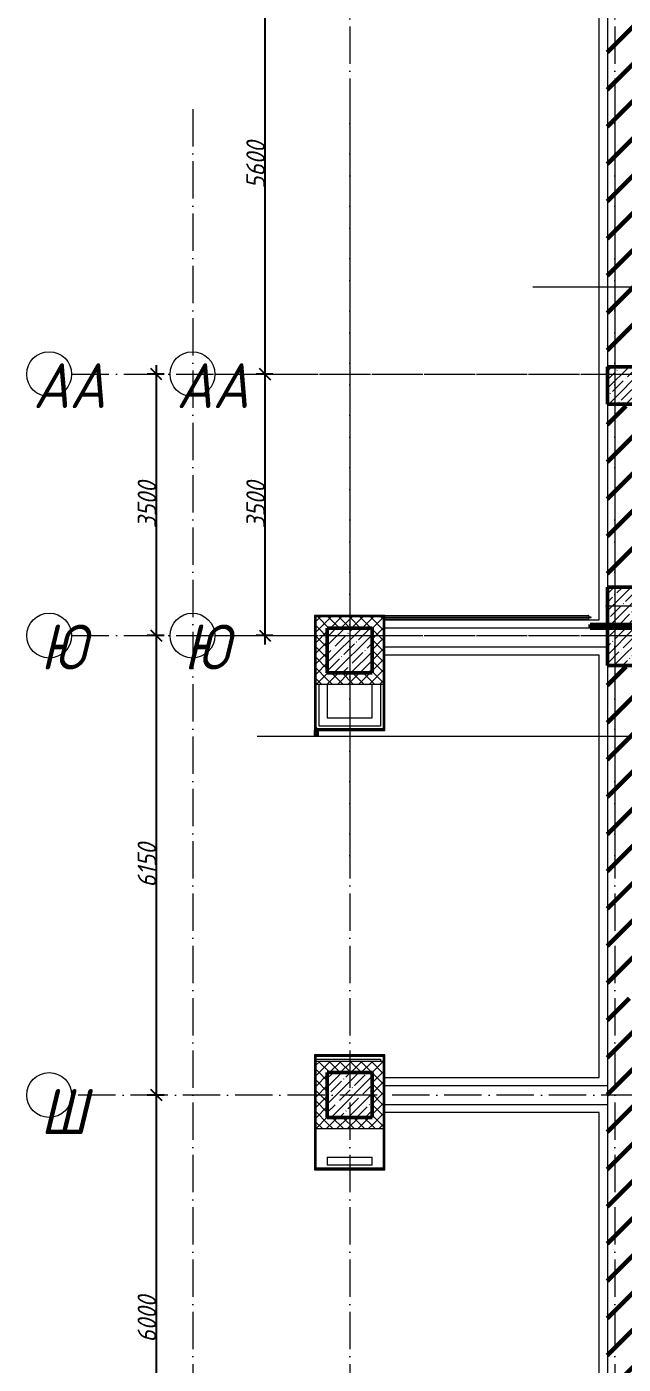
# Model space of a CAD drawing. Header units: millimetres. Extents: x -606178 to 312196, y -19338 to 632709.
# Drawn here: x -359104 to -351119, y 484871 to 502776 of the extents above; entities that cross this region are included whole.
import ezdxf

# ---------------------------------------------------------------- set-up
doc = ezdxf.new("R2010")
doc.units = ezdxf.units.MM
doc.linetypes.add('50_200_ШТРИХ_1Т_ш5_п1_п1_', pattern=[700, 500, -100, 0, -100])
for name, color, linetype, lineweight in [('6.4.1) Окр пт с инж. ПТ2.16', 3, 'Continuous', 60), ('A-____-____-DIMS', 7, 'Continuous', 9), ('A-DETL-GENF-OTLN', 7, 'Continuous', 9), ('A-FLOR-____-OTLN', 7, 'Continuous', 9), ('A-GENM-____-OTLN', 7, 'Continuous', 9), ('A-WALL-____-MCUT', 7, 'Continuous', 13), ('A-WALL-____-MCUT-1', 7, 'Continuous', 9), ('A-WALL-____-MCUT-2', 7, 'Continuous', 50), ('A-WALL-____-MCUT-3', 7, 'Continuous', 9), ('A-WALL-____-OTLN', 7, 'Continuous', 9), ('A-WALL-____-PATT-1', 7, 'Continuous', 9), ('A-WALL-FNSH-MCUT-1', 7, 'Continuous', 9), ('S-COLS-____-MCUT', 7, 'Continuous', 50), ('S-COLS-____-OTLN', 7, 'Continuous', 9), ('S-GRID-____-IDEN', 7, 'Continuous', 9), ('S-GRID-____-OTLN-1', 7, '50_200_ШТРИХ_1Т_ш5_п1_п1_', 9)]:
    doc.layers.add(name, color=color, linetype=linetype, lineweight=lineweight)
doc.layers.add('A-GENM-____-OTLN-2', color=7, linetype='Continuous', lineweight=9, true_color=0xf3e072)
doc.styles.add('ISOCPEUR_I', font='isocpeui.ttf', dxfattribs={"width": 0.9, "height": 2.5})
doc.styles.add('ISOCPEUR_I_9', font='isocpeui.ttf', dxfattribs={"width": 0.9, "height": 250})
doc.dimstyles.new('ISO-2_5_0_9К_БОЛЬШОЙ_ОСИ', dxfattribs={"dimscale": 304.8, "dimtxt": 248.995294, "dimasz": 0.492126, "dimexe": 0.393701, "dimexo": 0, "dimgap": 0, "dimtad": 1, "dimdec": 0, "dimzin": 0, "dimdsep": 46, "dimtxsty": 'ISOCPEUR_I_9', "dimblk1": 'OBLIQUE', "dimblk2": 'OBLIQUE', "dimsah": 1, "dimcen": 0.09, "dimdle": 0.393701, "dimazin": 0, "dimtfac": 1, "dimtdec": 4, "dimtix": 1, "dimtmove": 0, "dimatfit": 3, "dimfxl": 1, "dimtvp": 1, "dimtolj": 1, "dimtzin": 0, "dimarcsym": 2})
pattern_1 = [(45, (-71050, -42631.04), (-114.04925, 114.04925), []), (45, (-70935.95, -42631.04), (-114.04925, 114.04925), [201.613, -40.323, 3.353, -36.97])]
pattern_2 = [(45, (-74750, -43231.04), (-114.04925, 114.04925), []), (45, (-74635.95, -43231.04), (-114.04925, 114.04925), [201.613, -40.323, 3.353, -36.97])]
pattern_3 = [(315, (-46181.04, 74750), (114.04925, 114.04925), []), (315, (-46181.04, 74635.95), (114.04925, 114.04925), [201.613, -40.323, 3.353, -36.97])]
pattern_4 = [(45, (-74750, -42681.04), (-114.04925, 114.04925), []), (45, (-74635.95, -42681.04), (-114.04925, 114.04925), [201.613, -40.323, 3.353, -36.97])]
pattern_5 = [(45, (-425830.77, 451794.26), (-70.71068, 70.71068), []), (135, (-425830.77, 451794.26), (-70.71068, -70.71068), [])]

# ---------------------------------------------------------------- blocks, each defined once
blk = doc.blocks.new('BSC_Колонна _Прямоугольная - 600х600-25984397-АР1_План отверстий 1 этажа в осях 1-64_А-ГГ')
at = {"layer": 'S-COLS-____-OTLN'}
h = blk.add_hatch(dxfattribs=at)
h.set_pattern_fill('FP_36', color=256, style=0, pattern_type=2)
h.set_pattern_definition(pattern_1)
h.paths.add_polyline_path([(-300, -300), (300, -300), (300, 300), (-300, 300)], flags=0)
at = {"layer": 'S-COLS-____-MCUT'}
for p, q in [((300, 300), (-300, 300)), ((-300, 300), (-300, -300)), ((300, -300), (300, 300)), ((-300, -300), (300, -300))]:
    blk.add_line(p, q, dxfattribs=at)
blk = doc.blocks.new('BSC_Колонна _Прямоугольная - 600х600-V9-АР1_План отверстий 1 этажа в осях 1-64_А-ГГ')
at = {"layer": 'S-COLS-____-OTLN'}
h = blk.add_hatch(dxfattribs=at)
h.set_pattern_fill('FP_39', color=256, style=0, pattern_type=2)
h.set_pattern_definition([(315, (-36681.04, 71050), (114.04925, 114.04925), []), (315, (-36681.04, 70935.95), (114.04925, 114.04925), [201.613, -40.323, 3.353, -36.97])])
h.paths.add_polyline_path([(-300, 300), (-300, -300), (300, -300), (300, 300), (173, 300)], flags=0)
at = {"layer": 'S-COLS-____-MCUT'}
for p, q in [((300, 300), (-300, 300)), ((-300, 300), (-300, -300)), ((300, -300), (300, 300)), ((-300, -300), (300, -300))]:
    blk.add_line(p, q, dxfattribs=at)
blk = doc.blocks.new('BSC_Колонна _Прямоугольная - 500х500-V89-АР1_План отверстий 1 этажа в осях 1-64_А-ГГ')
at = {"layer": 'S-COLS-____-OTLN'}
h = blk.add_hatch(dxfattribs=at)
h.set_pattern_fill('FP_121', color=256, style=0, pattern_type=2)
h.set_pattern_definition(pattern_2)
h.paths.add_polyline_path([(-250, -250), (250, -250), (250, 250), (-250, 250)], flags=0)
at = {"layer": 'S-COLS-____-MCUT'}
for p, q in [((250, 250), (-250, 250)), ((-250, 250), (-250, -250)), ((250, -250), (250, 250)), ((-250, -250), (250, -250))]:
    blk.add_line(p, q, dxfattribs=at)
blk = doc.blocks.new('BSC_Колонна _Прямоугольная - 500х500-V128-АР1_План отверстий 1 этажа в осях 1-64_А-ГГ')
at = {"layer": 'S-COLS-____-OTLN'}
h = blk.add_hatch(dxfattribs=at)
h.set_pattern_fill('FP_161', color=256, style=0, pattern_type=2)
h.set_pattern_definition(pattern_3)
h.paths.add_polyline_path([(-250, 250), (-250, -250), (250, -250), (250, 250)], flags=0)
at = {"layer": 'S-COLS-____-MCUT'}
for p, q in [((250, 250), (-250, 250)), ((-250, 250), (-250, -250)), ((250, -250), (250, 250)), ((-250, -250), (250, -250))]:
    blk.add_line(p, q, dxfattribs=at)
blk = doc.blocks.new('BSC_Колонна _Прямоугольная - 500х500-V134-АР1_План отверстий 1 этажа в осях 1-64_А-ГГ')
at = {"layer": 'S-COLS-____-OTLN'}
h = blk.add_hatch(dxfattribs=at)
h.set_pattern_fill('FP_168', color=256, style=0, pattern_type=2)
h.set_pattern_definition(pattern_4)
h.paths.add_polyline_path([(-250, -250), (250, -250), (250, 250), (-250, 250), (-250, 193)], flags=0)
at = {"layer": 'S-COLS-____-MCUT'}
for p, q in [((250, 250), (-250, 250)), ((-250, 250), (-250, -250)), ((250, -250), (250, 250)), ((-250, -250), (250, -250))]:
    blk.add_line(p, q, dxfattribs=at)
blk = doc.blocks.new('DET_L_Линия разрыва - М100-27490010-АР1_План отверстий 1 этажа в осях 1-64_А-ГГ')
at = {"layer": 'A-DETL-GENF-OTLN'}
blk.add_line((28800, 0), (14700, 0), dxfattribs=at)
blk = doc.blocks.new('Ось сетки - Круг_Ø6_00__ISO-2_5_0_9K_-25732049-АР1_План отверстий 1 этажа в осях 1-64_А-ГГ')
at = {"layer": 'S-GRID-____-IDEN'}
blk.add_circle((0, 0), 3, dxfattribs=at)
blk = doc.blocks.new('_Oblique')
at = {"color": 0, "linetype": 'ByBlock', "lineweight": -2}
blk.add_line((-0.5, -0.5), (0.5, 0.5), dxfattribs=at)
blk = doc.blocks.new('*D4149')
at = {"layer": 'A-____-____-DIMS', "color": 0, "lineweight": -2, "transparency": 16777216}
for p, q in [((-357264, 498125), (-357490, 498125)), ((-357370, 498245), (-357370, 494505)), ((-357264, 494625), (-357490, 494625))]:
    blk.add_line(p, q, dxfattribs=at)
at = {"layer": 'Defpoints', "color": 0, "transparency": 16777216}
for p in [(-357264, 498125), (-357370, 494625), (-357264, 494625)]:
    blk.add_point(p, dxfattribs=at)
at = {"layer": 'A-____-____-DIMS', "color": 0, "lineweight": -2, "transparency": 16777216, "xscale": 150, "yscale": 150, "zscale": 150}
for p, rotation in [((-357370, 498125), 90), ((-357370, 494625), 270)]:
    blk.add_blockref('_Oblique', p, dxfattribs=dict(at, rotation=rotation))
at = {"layer": 'A-____-____-DIMS', "color": 0, "transparency": 16777216, "insert": (-357495, 496375), "char_height": 250, "width": 758.48, "attachment_point": 5, "rotation": 90, "style": 'ISOCPEUR_I_9'}
blk.add_mtext('\\A1;3500', dxfattribs=at)
blk = doc.blocks.new('*D4150')
at = {"layer": 'A-____-____-DIMS', "color": 0, "lineweight": -2, "transparency": 16777216}
for p, q in [((-357370, 494745), (-357370, 488355)), ((-357264, 494625), (-357490, 494625)), ((-357264, 488475), (-357490, 488475))]:
    blk.add_line(p, q, dxfattribs=at)
at = {"layer": 'Defpoints', "color": 0, "transparency": 16777216}
for p in [(-357264, 494625), (-357370, 488475), (-357264, 488475)]:
    blk.add_point(p, dxfattribs=at)
at = {"layer": 'A-____-____-DIMS', "color": 0, "lineweight": -2, "transparency": 16777216, "xscale": 150, "yscale": 150, "zscale": 150}
for p, rotation in [((-357370, 494625), 90), ((-357370, 488475), 270)]:
    blk.add_blockref('_Oblique', p, dxfattribs=dict(at, rotation=rotation))
at = {"layer": 'A-____-____-DIMS', "color": 0, "transparency": 16777216, "insert": (-357495, 491550), "char_height": 250, "width": 701.02, "attachment_point": 5, "rotation": 90, "style": 'ISOCPEUR_I_9'}
blk.add_mtext('\\A1;6150', dxfattribs=at)
blk = doc.blocks.new('*D4151')
at = {"layer": 'A-____-____-DIMS', "color": 0, "lineweight": -2, "transparency": 16777216}
for p, q in [((-357264, 488475), (-357490, 488475)), ((-357370, 488595), (-357370, 482355)), ((-357264, 482475), (-357490, 482475))]:
    blk.add_line(p, q, dxfattribs=at)
at = {"layer": 'Defpoints', "color": 0, "transparency": 16777216}
for p in [(-357264, 488475), (-357370, 482475), (-357264, 482475)]:
    blk.add_point(p, dxfattribs=at)
at = {"layer": 'A-____-____-DIMS', "color": 0, "lineweight": -2, "transparency": 16777216, "xscale": 150, "yscale": 150, "zscale": 150}
for p, rotation in [((-357370, 488475), 90), ((-357370, 482475), 270)]:
    blk.add_blockref('_Oblique', p, dxfattribs=dict(at, rotation=rotation))
at = {"layer": 'A-____-____-DIMS', "color": 0, "transparency": 16777216, "insert": (-357495, 485475), "char_height": 250, "width": 758.48, "attachment_point": 5, "rotation": 90, "style": 'ISOCPEUR_I_9'}
blk.add_mtext('\\A1;6000', dxfattribs=at)
blk = doc.blocks.new('BSC_Колонна _Прямоугольная - 600х600-25984397-АР1_План отверстий 1 этажа в осях 1-64_Ю-ЯЯ')
at = {"layer": 'S-COLS-____-OTLN'}
h = blk.add_hatch(dxfattribs=at)
h.set_pattern_fill('FP_43', color=256, style=0, pattern_type=2)
h.set_pattern_definition(pattern_1)
h.paths.add_polyline_path([(-300, -300), (300, -300), (300, 300), (-300, 300), (-300, 62)], flags=0)
at = {"layer": 'S-COLS-____-MCUT'}
for p, q in [((300, 300), (-300, 300)), ((-300, 300), (-300, -300)), ((300, -300), (300, 300)), ((-300, -300), (300, -300))]:
    blk.add_line(p, q, dxfattribs=at)
blk = doc.blocks.new('BSC_Колонна _Прямоугольная - 500х500-V60-АР1_План отверстий 1 этажа в осях 1-64_Ю-ЯЯ')
at = {"layer": 'S-COLS-____-OTLN'}
h = blk.add_hatch(dxfattribs=at)
h.set_pattern_fill('FP_67', color=256, style=0, pattern_type=2)
h.set_pattern_definition(pattern_2)
h.paths.add_polyline_path([(-250, -250), (250, -250), (250, 250), (-250, 250)], flags=0)
at = {"layer": 'S-COLS-____-MCUT'}
for p, q in [((250, 250), (-250, 250)), ((-250, 250), (-250, -250)), ((250, -250), (250, 250)), ((-250, -250), (250, -250))]:
    blk.add_line(p, q, dxfattribs=at)
blk = doc.blocks.new('BSC_Колонна _Прямоугольная - 500х500-V135-АР1_План отверстий 1 этажа в осях 1-64_Ю-ЯЯ')
at = {"layer": 'S-COLS-____-OTLN'}
h = blk.add_hatch(dxfattribs=at)
h.set_pattern_fill('FP_146', color=256, style=0, pattern_type=2)
h.set_pattern_definition(pattern_3)
h.paths.add_polyline_path([(-250, 250), (-250, -250), (250, -250), (250, 250)], flags=0)
at = {"layer": 'S-COLS-____-MCUT'}
for p, q in [((250, 250), (-250, 250)), ((-250, 250), (-250, -250)), ((250, -250), (250, 250)), ((-250, -250), (250, -250))]:
    blk.add_line(p, q, dxfattribs=at)
blk = doc.blocks.new('BSC_Колонна _Прямоугольная - 500х500-V142-АР1_План отверстий 1 этажа в осях 1-64_Ю-ЯЯ')
at = {"layer": 'S-COLS-____-OTLN'}
h = blk.add_hatch(dxfattribs=at)
h.set_pattern_fill('FP_153', color=256, style=0, pattern_type=2)
h.set_pattern_definition(pattern_4)
h.paths.add_polyline_path([(-250, -250), (250, -250), (250, 250), (-250, 250), (-250, 12)], flags=0)
at = {"layer": 'S-COLS-____-MCUT'}
for p, q in [((250, 250), (-250, 250)), ((-250, 250), (-250, -250)), ((250, -250), (250, 250)), ((-250, -250), (250, -250))]:
    blk.add_line(p, q, dxfattribs=at)
blk = doc.blocks.new('О_Общий_Откосы металлические_СКБ_Боковой - О_Общий_Откосы металлические_СКБ_Боковой-32400686-АР1_План отверстий 1 этажа в осях 1-64_Ю-ЯЯ')
at = {"layer": 'A-GENM-____-OTLN-2'}
blk.add_hatch(color=256, dxfattribs=at).paths.add_polyline_path([(23, -21), (23, -28), (60, -28), (60, -21), (30, -21), (30, 0), (23, 0)], flags=0)
at = {"layer": 'A-GENM-____-OTLN'}
for p, q in [((23, 0), (23, -21)), ((30, 0), (23, 0)), ((30, -21), (30, 0)), ((23, -28), (60, -28)), ((60, -21), (30, -21)), ((60, -28), (60, -21))]:
    blk.add_line(p, q, dxfattribs=at)
blk = doc.blocks.new('О_Общий_Откосы металлические_СКБ_Верхний - О_Общий_Откосы металлические_СКБ_Верхний-32400688-АР1_План отверстий 1 этажа в осях 1-64_Ю-ЯЯ')
at = {"layer": 'A-GENM-____-OTLN-2'}
for points in [[(2090.5, -21), (2170.5, -21), (2170.5, 0), (2090.5, 0)], [(2090.5, -28), (2170.5, -28), (2170.5, -21), (2090.5, -21)], [(2090.5, -50), (2170.5, -50), (2170.5, -28), (2090.5, -28)]]:
    blk.add_hatch(color=256, dxfattribs=at).paths.add_polyline_path(points, flags=0)
at = {"layer": 'A-GENM-____-OTLN'}
for p, q in [((2090.5, 0), (2170.5, 0)), ((2170.5, 0), (2170.5, -21)), ((2090.5, -21), (2170.5, -21)), ((2090.5, -28), (2170.5, -28)), ((2090.5, -50), (2170.5, -50)), ((2170.5, -21), (2170.5, -28)), ((2170.5, -28), (2170.5, -50))]:
    blk.add_line(p, q, dxfattribs=at)
blk = doc.blocks.new('О_Общий_Откосы металлические_СКБ_Боковой - О_Общий_Откосы металлические_СКБ_Боковой-32400687-АР1_План отверстий 1 этажа в осях 1-64_Ю-ЯЯ')
at = {"layer": 'A-GENM-____-OTLN-2'}
blk.add_hatch(color=256, dxfattribs=at).paths.add_polyline_path([(-60, -28), (-23, -28), (-23, 0), (-30, 0), (-30, -21), (-60, -21)], flags=0)
at = {"layer": 'A-GENM-____-OTLN'}
for p, q in [((-30, 0), (-30, -21)), ((-23, 0), (-30, 0)), ((-23, -21), (-23, 0)), ((-30, -21), (-60, -21)), ((-60, -21), (-60, -28)), ((-60, -28), (-23, -28))]:
    blk.add_line(p, q, dxfattribs=at)
blk = doc.blocks.new('О_Общий_Откосы металлические_СКБ_Верхний - О_Общий_Откосы металлические_СКБ_Верхний-32978967-АР1_План отверстий 1 этажа в осях 1-64_Ю-ЯЯ')
at = {"layer": 'A-GENM-____-OTLN-2'}
for points in [[(1337, -21), (1363, -21), (1363, 0), (-1363, 0), (-1363, -21), (-431, -21)], [(1363, -28), (1363, -21), (-1363, -21), (-1363, -28), (1337, -28)], [(1363, -50), (1363, -28), (-1363, -28), (-1363, -50), (1341, -50)]]:
    blk.add_hatch(color=256, dxfattribs=at).paths.add_polyline_path(points, flags=0)
at = {"layer": 'A-GENM-____-OTLN'}
for p, q in [((-1363, -21), (-1363, 0)), ((-1363, 0), (1363, 0)), ((1363, 0), (1363, -21)), ((-1363, -28), (-1363, -21)), ((-1363, -21), (1363, -21)), ((-1363, -50), (-1363, -28)), ((-1363, -28), (1363, -28)), ((-1363, -50), (1363, -50)), ((1363, -21), (1363, -28)), ((1363, -28), (1363, -50))]:
    blk.add_line(p, q, dxfattribs=at)
blk = doc.blocks.new('DET_L_Линия разрыва - М100-27489994-АР1_План отверстий 1 этажа в осях 1-64_Ю-ЯЯ')
at = {"layer": 'A-DETL-GENF-OTLN'}
blk.add_line((15850, 0), (0, 0), dxfattribs=at)
blk = doc.blocks.new('Ось сетки - Круг_Ø6_00__ISO-2_5_0_9K_-25732049-АР1_План отверстий 1 этажа в осях 1-64_Ю-ЯЯ')
at = {"layer": 'S-GRID-____-IDEN'}
blk.add_circle((0, 0), 3, dxfattribs=at)
blk = doc.blocks.new('*D4483')
at = {"layer": 'A-____-____-DIMS', "color": 0, "lineweight": -2, "transparency": 16777216}
for p, q in [((-355809, 503725), (-356035, 503725)), ((-355915, 503845), (-355915, 498005)), ((-355809, 498125), (-356035, 498125))]:
    blk.add_line(p, q, dxfattribs=at)
at = {"layer": 'Defpoints', "color": 0, "transparency": 16777216}
for p in [(-355809, 503725), (-355915, 498125), (-355809, 498125)]:
    blk.add_point(p, dxfattribs=at)
at = {"layer": 'A-____-____-DIMS', "color": 0, "lineweight": -2, "transparency": 16777216, "xscale": 150, "yscale": 150, "zscale": 150}
for p, rotation in [((-355915, 503725), 90), ((-355915, 498125), 270)]:
    blk.add_blockref('_Oblique', p, dxfattribs=dict(at, rotation=rotation))
at = {"layer": 'A-____-____-DIMS', "color": 0, "transparency": 16777216, "insert": (-356040, 500925), "char_height": 250, "width": 758.48, "attachment_point": 5, "rotation": 90, "style": 'ISOCPEUR_I_9'}
blk.add_mtext('\\A1;5600', dxfattribs=at)
blk = doc.blocks.new('*D4484')
at = {"layer": 'A-____-____-DIMS', "color": 0, "lineweight": -2, "transparency": 16777216}
for p, q in [((-355809, 498125), (-356035, 498125)), ((-355915, 498245), (-355915, 494505)), ((-355809, 494625), (-356035, 494625))]:
    blk.add_line(p, q, dxfattribs=at)
at = {"layer": 'Defpoints', "color": 0, "transparency": 16777216}
for p in [(-355809, 498125), (-355915, 494625), (-355809, 494625)]:
    blk.add_point(p, dxfattribs=at)
at = {"layer": 'A-____-____-DIMS', "color": 0, "lineweight": -2, "transparency": 16777216, "xscale": 150, "yscale": 150, "zscale": 150}
for p, rotation in [((-355915, 498125), 90), ((-355915, 494625), 270)]:
    blk.add_blockref('_Oblique', p, dxfattribs=dict(at, rotation=rotation))
at = {"layer": 'A-____-____-DIMS', "color": 0, "transparency": 16777216, "insert": (-356040, 496375), "char_height": 250, "width": 758.48, "attachment_point": 5, "rotation": 90, "style": 'ISOCPEUR_I_9'}
blk.add_mtext('\\A1;3500', dxfattribs=at)

msp = doc.modelspace()

# ---------------------------------------------------------------- hatches: boundary and pattern name
at = {"layer": '6.4.1) Окр пт с инж. ПТ2.16'}
h = msp.add_hatch(dxfattribs=at)
h.set_pattern_fill('ANSI31', color=256, scale=111)
h.paths.add_polyline_path([(-348330.7712, 511175.3011), (-348330.7712, 511675.3011), (-348330.7712, 514675.3011), (-348330.7712, 515175.3011), (-348330.7712, 518375.3011), (-348330.7712, 518875.3011), (-348330.7712, 521675.3011), (-348630.7712, 521675.3011), (-350580.7712, 521675.3011), (-350880.7712, 521675.3011), (-350880.7712, 519475.3011), (-350580.7712, 519475.3011), (-350580.7712, 518975.3011), (-350820.7712, 518975.3011), (-350820.7712, 518575.3011), (-350880.7712, 518575.3011), (-350880.7712, 516475.3011), (-350820.7712, 516475.3011), (-350820.7712, 515430.3011), (-350820.7712, 515080.3011), (-350820.7712, 514975.3011), (-350830.7712, 506925.3011), (-350830.7712, 506425.3011), (-350880.7712, 506425.3011), (-350880.7712, 506325.3011), (-351080.7712, 506325.3011), (-351080.7712, 506425.3011), (-351330.7712, 506425.3011), (-351330.7712, 503975.3011), (-350830.7712, 503975.3011), (-350830.7712, 503475.3011), (-350880.7712, 503475.3011), (-350880.7712, 503375.3011), (-351080.7712, 503375.3011), (-351080.7712, 503475.3011), (-351330.7712, 503475.3011), (-351330.7712, 499295.4397), (-348330.7712, 499295.4397), (-348330.7712, 502975.3011), (-348330.7712, 503375.3011), (-348336.7712, 503375.3011), (-348336.7712, 503475.3011), (-348330.7712, 503475.3011), (-348330.7712, 503975.3011), (-348330.7712, 504475.3011), (-348330.7712, 506975.3011), (-348330.7712, 507475.3011)])
h = msp.add_hatch(dxfattribs=at)
h.set_pattern_fill('ANSI31', color=256, scale=111)
h.paths.add_polyline_path([(-348330.7712, 497525.3011), (-348336.7712, 497525.3011), (-348336.7712, 497600.3011), (-348330.7712, 497725.3011), (-348330.7712, 498225.3011), (-348330.7712, 498350.3011), (-348336.7712, 498350.3011), (-348336.7712, 498425.3011), (-348330.7712, 498825.3011), (-348330.7712, 499295.4397), (-351330.7712, 499295.4397), (-351330.7712, 498225.3011), (-351080.7712, 498225.3011), (-351080.7712, 498325.3011), (-350880.7712, 498325.3011), (-350880.7712, 498225.3011), (-350830.7712, 498225.3011), (-350830.7712, 497725.3011), (-350880.7712, 497725.3011), (-350880.7712, 497625.3011), (-351080.7712, 497625.3011), (-351080.7712, 497725.3011), (-351330.7712, 497725.3011), (-351330.7712, 495275.3011), (-351080.7712, 495275.3011), (-351080.7712, 495375.3011), (-350880.7712, 495375.3011), (-350880.7712, 495275.3011), (-350830.7712, 495275.3011), (-350830.7712, 494775.3011), (-348330.7712, 494775.3011), (-348330.7712, 495275.3011)])
h = msp.add_hatch(dxfattribs=at)
h.set_pattern_fill('ANSI31', color=256, scale=111)
h.paths.add_polyline_path([(-348330.7712, 494225.3011), (-348330.7712, 494655.3011), (-350830.7712, 494655.3011), (-350830.7712, 494225.3011), (-350880.7712, 494225.3011), (-350880.7712, 494125.3011), (-351080.7712, 494125.3011), (-351080.7712, 494225.3011), (-351330.7712, 494225.3011), (-351330.7712, 493275.3011), (-348330.7712, 493275.3011)])
h = msp.add_hatch(dxfattribs=at)
h.set_pattern_fill('ANSI31', color=256, scale=111)
h.paths.add_polyline_path([(-348330.7712, 493275.3011), (-351330.7712, 493275.3011), (-351330.7712, 488600.3011), (-351330.7712, 488350.3011), (-351330.7712, 470600.3011), (-351330.7712, 470350.3011), (-351330.7712, 464625.3011), (-351080.7712, 464625.3011), (-351080.7712, 464725.3011), (-350880.7712, 464725.3011), (-350880.7712, 464625.3011), (-350830.7712, 464625.3011), (-350830.7712, 464125.3011), (-350880.7712, 464125.3011), (-350880.7712, 464025.3011), (-351080.7712, 464025.3011), (-351080.7712, 464125.3011), (-351330.7712, 464125.3011), (-351330.7712, 461525.3011), (-351261.7712, 461525.3011), (-351149.7712, 461525.3011), (-351074.7712, 461525.3011), (-351074.7712, 461450.3011), (-351077.3426, 461375.3011), (-350880.7712, 461375.3011), (-350880.7712, 461275.3011), (-350830.7712, 461275.3011), (-350705.7712, 461275.3011), (-350705.7712, 461281.3011), (-350630.7712, 461281.3011), (-348530.7712, 461275.3011), (-348530.7712, 461281.3011), (-348455.7712, 461281.3011), (-348330.7712, 461275.3011), (-348330.7712, 463425.3011), (-348330.7712, 463925.3011), (-348330.7712, 463975.3011), (-348330.7712, 464125.3011), (-348330.7712, 464625.3011), (-348330.7712, 467875.3011), (-348330.7712, 468375.3011), (-348330.7712, 470225.3011), (-348330.7712, 470725.3011), (-348330.7712, 476225.3011), (-348330.7712, 476725.3011), (-348330.7712, 482225.3011), (-348330.7712, 482725.3011), (-348330.7712, 488225.3011), (-348330.7712, 488725.3011)])
h.paths.add_polyline_path([(-350980.7712, 489970.3011), (-350980.7712, 489770.3011), (-351080.7712, 489770.3011), (-351080.7712, 489970.3011)], flags=16)
h.paths.add_polyline_path([(-350980.7712, 484216.8493), (-350980.7712, 484016.8493), (-351080.7712, 484016.8493), (-351080.7712, 484216.8493)], flags=16)
h.paths.add_polyline_path([(-350980.7712, 480895.3011), (-350980.7712, 480695.3011), (-351080.7712, 480695.3011), (-351080.7712, 480895.3011)], flags=16)
h.paths.add_polyline_path([(-350980.7712, 477771.4542), (-350980.7712, 477571.4542), (-351080.7712, 477571.4542), (-351080.7712, 477771.4542)], flags=16)
h.paths.add_polyline_path([(-350979.2564, 472555.3011), (-350979.2564, 472355.3011), (-351079.2564, 472355.3011), (-351079.2564, 472555.3011)], flags=16)
h.paths.add_polyline_path([(-350980.7712, 469805.1137), (-350980.7712, 469605.1137), (-351080.7712, 469605.1137), (-351080.7712, 469805.1137)], flags=16)
at = {"layer": 'A-WALL-____-PATT-1'}
h = msp.add_hatch(dxfattribs=at)
h.set_pattern_fill('FP_1', color=256, style=0, pattern_type=2)
h.set_pattern_definition(pattern_5)
h.paths.add_polyline_path([(-351430.7712, 494725.3011), (-351430.7712, 494775.3011), (-351480.7712, 494775.3011), (-351480.7712, 494725.3011)], flags=0)
h.paths.add_polyline_path([(-351430.7712, 506725.3011), (-351430.7712, 506975.3011), (-351480.7712, 506975.3011), (-351480.7712, 506725.3011)], flags=0)
h = msp.add_hatch(dxfattribs=at)
h.set_pattern_fill('FP_1', color=256, style=0, pattern_type=2)
h.set_pattern_definition(pattern_5)
h.paths.add_polyline_path([(-351430.7712, 494725.3011), (-351330.7712, 494725.3011), (-351330.7712, 494775.3011), (-351430.7712, 494775.3011)], flags=0)
h.paths.add_polyline_path([(-351330.7712, 506725.3011), (-351330.7712, 506975.3011), (-351430.7712, 506975.3011), (-351430.7712, 506725.3011)], flags=0)
h = msp.add_hatch(dxfattribs=at)
h.set_pattern_fill('FP_1', color=256, style=0, pattern_type=2)
h.set_pattern_definition(pattern_5)
h.paths.add_polyline_path([(-355080.7712, 494725.3011), (-354480.7712, 494725.3011), (-354480.7712, 494875.3011), (-355230.7712, 494875.3011), (-355230.7712, 494725.3011), (-355147.1498, 494725.3011)], flags=0)
h = msp.add_hatch(dxfattribs=at)
h.set_pattern_fill('FP_1', color=256, style=0, pattern_type=2)
h.set_pattern_definition(pattern_5)
h.paths.add_polyline_path([(-355080.7712, 494725.3011), (-354480.7712, 494725.3011), (-354480.7712, 494875.3011), (-355230.7712, 494875.3011), (-355230.7712, 494725.3011), (-355146.1532, 494725.3011)], flags=0)
h = msp.add_hatch(dxfattribs=at)
h.set_pattern_fill('FP_1', color=256, style=0, pattern_type=2)
h.set_pattern_definition(pattern_5)
h.paths.add_polyline_path([(-355230.7712, 493975.3011), (-355080.7712, 493975.3011), (-355080.7712, 494725.3011), (-355230.7712, 494725.3011)], flags=0)
h = msp.add_hatch(dxfattribs=at)
h.set_pattern_fill('FP_1', color=256, style=0, pattern_type=2)
h.set_pattern_definition(pattern_5)
h.paths.add_polyline_path([(-355080.7712, 493975.3011), (-355080.7712, 494725.3011), (-355230.7712, 494725.3011), (-355230.7712, 493975.3011), (-355146.1532, 493975.3011)], flags=0)
h = msp.add_hatch(dxfattribs=at)
h.set_pattern_fill('FP_1', color=256, style=0, pattern_type=2)
h.set_pattern_definition(pattern_5)
h.paths.add_polyline_path([(-354330.7712, 493975.3011), (-354330.7712, 494875.3011), (-354480.7712, 494875.3011), (-354480.7712, 493975.3011)], flags=0)
h = msp.add_hatch(dxfattribs=at)
h.set_pattern_fill('FP_1', color=256, style=0, pattern_type=2)
h.set_pattern_definition(pattern_5)
h.paths.add_polyline_path([(-354480.7712, 493975.3011), (-354330.7712, 493975.3011), (-354330.7712, 494867.3011), (-354347.7712, 494867.3011), (-354347.7712, 494874.3011), (-354480.7712, 494874.3011), (-354480.7712, 494125.3011)], flags=0)
h = msp.add_hatch(dxfattribs=at)
h.set_pattern_fill('FP_1', color=256, style=0, pattern_type=2)
h.set_pattern_definition(pattern_5)
h.paths.add_polyline_path([(-351480.7712, 461275.3011), (-351430.7712, 461275.3011), (-351430.7712, 461525.3011), (-351480.7712, 461525.3011)], flags=0)
h.paths.add_polyline_path([(-351430.7712, 494725.3011), (-351430.7712, 494775.3011), (-351480.7712, 494775.3011), (-351480.7712, 494725.3011)], flags=0)
h = msp.add_hatch(dxfattribs=at)
h.set_pattern_fill('FP_1', color=256, style=0, pattern_type=2)
h.set_pattern_definition(pattern_5)
h.paths.add_polyline_path([(-351336.7712, 461275.3011), (-351330.7712, 461275.3011), (-351330.7712, 461450.3011), (-351336.7712, 461450.3011), (-351336.7712, 461525.3011), (-351430.7712, 461525.3011), (-351430.7712, 461275.3011), (-351351.9886, 461275.3011)], flags=0)
h.paths.add_polyline_path([(-351430.7712, 494725.3011), (-351330.7712, 494725.3011), (-351330.7712, 494775.3011), (-351430.7712, 494775.3011)], flags=0)
h = msp.add_hatch(dxfattribs=at)
h.set_pattern_fill('FP_1', color=256, style=0, pattern_type=2)
h.set_pattern_definition(pattern_5)
h.paths.add_polyline_path([(-354480.7712, 493975.3011), (-354480.7712, 494125.3011), (-355080.7712, 494125.3011), (-355080.7712, 493975.3011)], flags=0)
h = msp.add_hatch(dxfattribs=at)
h.set_pattern_fill('FP_1', color=256, style=0, pattern_type=2)
h.set_pattern_definition(pattern_5)
h.paths.add_polyline_path([(-354480.7712, 493975.3011), (-354480.7712, 494125.3011), (-355080.7712, 494125.3011), (-355080.7712, 493975.3011)], flags=0)
h = msp.add_hatch(dxfattribs=at)
h.set_pattern_fill('FP_1', color=256, style=0, pattern_type=2)
h.set_pattern_definition(pattern_5)
h.paths.add_polyline_path([(-354480.7712, 488775.3011), (-354480.7712, 488925.3011), (-355230.7712, 488925.3011), (-355230.7712, 488775.3011), (-355080.7712, 488775.3011)], flags=0)
h = msp.add_hatch(dxfattribs=at)
h.set_pattern_fill('FP_1', color=256, style=0, pattern_type=2)
h.set_pattern_definition(pattern_5)
h.paths.add_polyline_path([(-354480.7712, 488025.3011), (-354330.7712, 488025.3011), (-354330.7712, 488925.3011), (-354480.7712, 488925.3011), (-354480.7712, 488175.3011)], flags=0)
h = msp.add_hatch(dxfattribs=at)
h.set_pattern_fill('FP_1', color=256, style=0, pattern_type=2)
h.set_pattern_definition(pattern_5)
h.paths.add_polyline_path([(-355080.7712, 488025.3011), (-355080.7712, 488775.3011), (-355230.7712, 488775.3011), (-355230.7712, 488025.3011), (-355147.1498, 488025.3011)], flags=0)
h = msp.add_hatch(dxfattribs=at)
h.set_pattern_fill('FP_1', color=256, style=0, pattern_type=2)
h.set_pattern_definition(pattern_5)
h.paths.add_polyline_path([(-354480.7712, 488025.3011), (-354480.7712, 488175.3011), (-355080.7712, 488175.3011), (-355080.7712, 488025.3011)], flags=0)

# ---------------------------------------------------------------- linework, layer by layer
at = {"layer": 'A-FLOR-____-OTLN'}
msp.add_line((-351330.7712, 488600.3011), (-351330.7712, 488350.3011), dxfattribs=at)
at = {"layer": 'A-WALL-____-MCUT'}
for p, q in [((-351560.7712, 494775.3011), (-351560.7712, 494725.3011)), ((-351330.7712, 494775.3011), (-351560.7712, 494775.3011)), ((-351560.7712, 494725.3011), (-351330.7712, 494725.3011)), ((-351330.7712, 494725.3011), (-351330.7712, 494775.3011))]:
    msp.add_line(p, q, dxfattribs=at)
at = {"layer": 'A-WALL-____-MCUT-1'}
for p, q in [((-355242.7712, 494887.3011), (-354318.7712, 494887.3011)), ((-355242.7712, 493363.3011), (-355242.7712, 494887.3011)), ((-355237.7712, 494882.3011), (-354323.7712, 494882.3011)), ((-355237.7712, 493368.3011), (-355237.7712, 494882.3011)), ((-354330.7712, 494875.3011), (-355230.7712, 494875.3011)), ((-354323.7712, 494882.3011), (-354323.7712, 494875.3011)), ((-354323.7712, 494867.3011), (-354323.7712, 493368.3011)), ((-354318.7712, 494887.3011), (-354318.7712, 494875.3011)), ((-354318.7712, 494867.3011), (-354318.7712, 493363.3011)), ((-351480.7712, 494725.3011), (-351480.7712, 494775.3011)), ((-351430.7712, 494725.3011), (-351430.7712, 494775.3011)), ((-355230.7712, 493975.3011), (-354330.7712, 493975.3011)), ((-355229.7712, 493363.3011), (-355242.7712, 493363.3011)), ((-355229.7712, 493368.3011), (-355237.7712, 493368.3011)), ((-354323.7712, 493368.3011), (-355222.7712, 493368.3011)), ((-354318.7712, 493363.3011), (-355222.7712, 493363.3011))]:
    msp.add_line(p, q, dxfattribs=at)
at = {"layer": 'A-WALL-____-MCUT-2'}
for p, q in [((-351560.7712, 494775.3011), (-351560.7712, 494725.3011)), ((-351330.7712, 494775.3011), (-351560.7712, 494775.3011)), ((-351560.7712, 494725.3011), (-351330.7712, 494725.3011)), ((-351330.7712, 494725.3011), (-351330.7712, 494775.3011))]:
    msp.add_line(p, q, dxfattribs=at)
at = {"layer": 'A-WALL-____-MCUT-3'}
for p, q in [((-355242.7712, 494887.3011), (-354318.7712, 494887.3011)), ((-355242.7712, 493363.3011), (-355242.7712, 494887.3011)), ((-355237.7712, 494882.3011), (-354323.7712, 494882.3011)), ((-355237.7712, 493368.3011), (-355237.7712, 494882.3011)), ((-354330.7712, 494875.3011), (-355230.7712, 494875.3011)), ((-354323.7712, 494882.3011), (-354323.7712, 493368.3011)), ((-354318.7712, 494887.3011), (-354318.7712, 493363.3011)), ((-351480.7712, 494725.3011), (-351480.7712, 494775.3011)), ((-351430.7712, 494725.3011), (-351430.7712, 494775.3011)), ((-355230.7712, 493975.3011), (-354330.7712, 493975.3011)), ((-354318.7712, 493363.3011), (-355242.7712, 493363.3011)), ((-354323.7712, 493368.3011), (-355237.7712, 493368.3011)), ((-355242.7712, 489007.3011), (-354318.7712, 489007.3011)), ((-355242.7712, 487483.3011), (-355242.7712, 489007.3011)), ((-355237.7712, 489002.3011), (-354323.7712, 489002.3011)), ((-355237.7712, 487488.3011), (-355237.7712, 489002.3011)), ((-354323.7712, 489002.3011), (-354323.7712, 487488.3011)), ((-354318.7712, 489007.3011), (-354318.7712, 487483.3011)), ((-354330.7712, 488925.3011), (-355230.7712, 488925.3011)), ((-355230.7712, 488025.3011), (-354330.7712, 488025.3011)), ((-354318.7712, 487483.3011), (-355242.7712, 487483.3011)), ((-354323.7712, 487488.3011), (-355237.7712, 487488.3011))]:
    msp.add_line(p, q, dxfattribs=at)
at = {"layer": 'A-WALL-____-OTLN'}
for p, q in [((-351440.7712, 494835.3011), (-351440.7712, 506725.3011)), ((-351330.7712, 503475.3011), (-351330.7712, 498225.3011)), ((-351440.7712, 494835.3011), (-351440.7712, 499295.4397)), ((-351330.7712, 499295.4397), (-351330.7712, 498225.3011)), ((-351330.7712, 497725.3011), (-351330.7712, 495275.3011)), ((-351330.7712, 497725.3011), (-351330.7712, 495275.3011)), ((-354310.7712, 494835.3011), (-351440.7712, 494835.3011)), ((-354310.7712, 494835.3011), (-351440.7712, 494835.3011)), ((-351560.7712, 494725.3011), (-354310.7712, 494725.3011)), ((-351560.7712, 494725.3011), (-354310.7712, 494725.3011)), ((-354310.7712, 494475.3011), (-351330.7712, 494475.3011)), ((-354310.7712, 494475.3011), (-351330.7712, 494475.3011)), ((-351440.7712, 494365.3011), (-354310.7712, 494365.3011)), ((-351440.7712, 494365.3011), (-354310.7712, 494365.3011)), ((-351440.7712, 488710.3011), (-351440.7712, 494365.3011)), ((-351440.7712, 493275.3011), (-351440.7712, 494365.3011)), ((-351330.7712, 494225.3011), (-351330.7712, 488600.3011)), ((-351330.7712, 494225.3011), (-351330.7712, 493275.3011)), ((-355190.7712, 493415.3011), (-355190.7712, 493975.3011)), ((-355190.7712, 493415.3011), (-355190.7712, 493975.3011)), ((-355080.7712, 493975.3011), (-355080.7712, 493525.3011)), ((-355080.7712, 493975.3011), (-355080.7712, 493525.3011)), ((-354480.7712, 493525.3011), (-354480.7712, 493975.3011)), ((-354480.7712, 493525.3011), (-354480.7712, 493975.3011)), ((-354370.7712, 493975.3011), (-354370.7712, 493415.3011)), ((-354370.7712, 493975.3011), (-354370.7712, 493415.3011)), ((-355080.7712, 493525.3011), (-354480.7712, 493525.3011)), ((-355080.7712, 493525.3011), (-354480.7712, 493525.3011)), ((-354370.7712, 493415.3011), (-355190.7712, 493415.3011)), ((-354370.7712, 493415.3011), (-355190.7712, 493415.3011)), ((-355230.7712, 488955.3011), (-354370.7712, 488955.3011)), ((-354370.7712, 488955.3011), (-354370.7712, 488925.3011)), ((-354310.7712, 488710.3011), (-351440.7712, 488710.3011)), ((-351330.7712, 488600.3011), (-354310.7712, 488600.3011)), ((-354310.7712, 488350.3011), (-351330.7712, 488350.3011)), ((-351330.7712, 488350.3011), (-351330.7712, 470600.3011)), ((-351440.7712, 488240.3011), (-354310.7712, 488240.3011)), ((-351440.7712, 482710.3011), (-351440.7712, 488240.3011)), ((-355080.7712, 487645.3011), (-354480.7712, 487645.3011)), ((-355080.7712, 487645.3011), (-355080.7712, 487535.3011)), ((-354480.7712, 487535.3011), (-354480.7712, 487645.3011)), ((-354480.7712, 487535.3011), (-355080.7712, 487535.3011))]:
    msp.add_line(p, q, dxfattribs=at)
at = {"layer": 'A-WALL-FNSH-MCUT-1'}
for p, q in [((-354310.7712, 494895.3011), (-355250.7712, 494895.3011)), ((-355250.7712, 494895.3011), (-355250.7712, 493355.3011)), ((-354317.7712, 494895.3011), (-355250.7712, 494895.3011)), ((-355250.7712, 494895.3011), (-355250.7712, 493363.3011)), ((-355230.7712, 493375.3011), (-355230.7712, 494875.3011)), ((-355230.7712, 493375.3011), (-355230.7712, 494875.3011)), ((-354330.7712, 494875.3011), (-354330.7712, 493375.3011)), ((-354330.7712, 494867.3011), (-354330.7712, 493375.3011)), ((-354310.7712, 493355.3011), (-354310.7712, 494895.3011)), ((-354310.7712, 493355.3011), (-354310.7712, 494845.3011)), ((-355250.7712, 493355.3011), (-354310.7712, 493355.3011)), ((-354330.7712, 493375.3011), (-355230.7712, 493375.3011)), ((-354330.7712, 493375.3011), (-355222.7712, 493375.3011)), ((-355200.7712, 493355.3011), (-354310.7712, 493355.3011)), ((-354310.7712, 489015.3011), (-355250.7712, 489015.3011)), ((-355250.7712, 489015.3011), (-355250.7712, 487475.3011)), ((-355230.7712, 488995.3011), (-354330.7712, 488995.3011)), ((-355230.7712, 487495.3011), (-355230.7712, 488995.3011)), ((-354330.7712, 488995.3011), (-354330.7712, 487495.3011)), ((-354310.7712, 487475.3011), (-354310.7712, 489015.3011)), ((-355250.7712, 487475.3011), (-354310.7712, 487475.3011)), ((-354330.7712, 487495.3011), (-355230.7712, 487495.3011))]:
    msp.add_line(p, q, dxfattribs=at)
at = {"layer": 'S-GRID-____-OTLN-1'}
for p, q in [((-354780.7712, 542687.1106), (-354780.7712, 491375.8881)), ((-351230.7712, 542687.1106), (-351230.7712, 491375.8881)), ((-356880.7712, 501675.2188), (-356880.7712, 447559.231)), ((-354780.7712, 501675.2188), (-354780.7712, 447559.231)), ((-351230.7712, 501675.2188), (-351230.7712, 463125.3011)), ((-358504.0007, 498125.3011), (-335511.9839, 498125.3011)), ((-356586.1335, 498125.3011), (-335511.9839, 498125.3011)), ((-351358.4567, 495025.3011), (-321866.5578, 495025.3011)), ((-351358.4567, 495025.3011), (-321866.5578, 495025.3011)), ((-358504.0007, 494625.3011), (-321756.3646, 494625.3011)), ((-356586.1335, 494625.3011), (-321756.3646, 494625.3011)), ((-335511.9839, 488475.3011), (-358504.0007, 488475.3011))]:
    msp.add_line(p, q, dxfattribs=at)

# ---------------------------------------------------------------- block references
at = {"layer": 'A-DETL-GENF-OTLN', "rotation": 180}
msp.add_blockref('DET_L_Линия разрыва - М100-27490010-АР1_План отверстий 1 этажа в осях 1-64_А-ГГ', (-323530.7712, 499295.4397), dxfattribs=at)
at = {"layer": 'A-DETL-GENF-OTLN'}
msp.add_blockref('DET_L_Линия разрыва - М100-27489994-АР1_План отверстий 1 этажа в осях 1-64_Ю-ЯЯ', (-356020.7712, 493275.3011), dxfattribs=at)
at = {"layer": 'A-GENM-____-OTLN'}
for name, p in [('О_Общий_Откосы металлические_СКБ_Боковой - О_Общий_Откосы металлические_СКБ_Боковой-32400687-АР1_План отверстий 1 этажа в осях 1-64_Ю-ЯЯ', (-354287.7712, 494895.3011)), ('О_Общий_Откосы металлические_СКБ_Верхний - О_Общий_Откосы металлические_СКБ_Верхний-32978967-АР1_План отверстий 1 этажа в осях 1-64_Ю-ЯЯ', (-352947.7712, 494895.3011)), ('О_Общий_Откосы металлические_СКБ_Боковой - О_Общий_Откосы металлические_СКБ_Боковой-32400686-АР1_План отверстий 1 этажа в осях 1-64_Ю-ЯЯ', (-351607.7712, 494895.3011))]:
    msp.add_blockref(name, p, dxfattribs=at)
at = {"layer": 'A-GENM-____-OTLN', "rotation": 90.00000000000026}
for name, p in [('О_Общий_Откосы металлические_СКБ_Боковой - О_Общий_Откосы металлические_СКБ_Боковой-32400686-АР1_План отверстий 1 этажа в осях 1-64_Ю-ЯЯ', (-355250.7712, 493332.3011)), ('О_Общий_Откосы металлические_СКБ_Верхний - О_Общий_Откосы металлические_СКБ_Верхний-32400688-АР1_План отверстий 1 этажа в осях 1-64_Ю-ЯЯ', (-355250.7712, 491184.8011))]:
    msp.add_blockref(name, p, dxfattribs=at)
at = {"layer": 'S-COLS-____-OTLN', "rotation": 89.9999999999999}
for name, p in [('BSC_Колонна _Прямоугольная - 500х500-V128-АР1_План отверстий 1 этажа в осях 1-64_А-ГГ', (-351080.7712, 497975.3011)), ('BSC_Колонна _Прямоугольная - 500х500-V135-АР1_План отверстий 1 этажа в осях 1-64_Ю-ЯЯ', (-351080.7712, 497975.3011)), ('BSC_Колонна _Прямоугольная - 600х600-V9-АР1_План отверстий 1 этажа в осях 1-64_А-ГГ', (-354780.7712, 488475.3011))]:
    msp.add_blockref(name, p, dxfattribs=at)
at = {"layer": 'S-COLS-____-OTLN'}
for name, p in [('BSC_Колонна _Прямоугольная - 500х500-V89-АР1_План отверстий 1 этажа в осях 1-64_А-ГГ', (-351080.7712, 495025.3011)), ('BSC_Колонна _Прямоугольная - 500х500-V60-АР1_План отверстий 1 этажа в осях 1-64_Ю-ЯЯ', (-351080.7712, 495025.3011)), ('BSC_Колонна _Прямоугольная - 600х600-25984397-АР1_План отверстий 1 этажа в осях 1-64_А-ГГ', (-354780.7712, 494425.3011)), ('BSC_Колонна _Прямоугольная - 600х600-25984397-АР1_План отверстий 1 этажа в осях 1-64_Ю-ЯЯ', (-354780.7712, 494425.3011)), ('BSC_Колонна _Прямоугольная - 500х500-V142-АР1_План отверстий 1 этажа в осях 1-64_Ю-ЯЯ', (-351080.7712, 494475.3011)), ('BSC_Колонна _Прямоугольная - 500х500-V134-АР1_План отверстий 1 этажа в осях 1-64_А-ГГ', (-351080.7712, 494475.3011))]:
    msp.add_blockref(name, p, dxfattribs=at)
at = {"layer": 'S-GRID-____-IDEN', "xscale": 99.99999999999993, "yscale": 99.99999999999993, "zscale": 99.99999999999993}
for name, p, rotation in [('Ось сетки - Круг_Ø6_00__ISO-2_5_0_9K_-25732049-АР1_План отверстий 1 этажа в осях 1-64_А-ГГ', (-358804.0007, 498125.3011), 269.9999999999995), ('Ось сетки - Круг_Ø6_00__ISO-2_5_0_9K_-25732049-АР1_План отверстий 1 этажа в осях 1-64_Ю-ЯЯ', (-356886.1335, 498125.3011), 269.9999999999994), ('Ось сетки - Круг_Ø6_00__ISO-2_5_0_9K_-25732049-АР1_План отверстий 1 этажа в осях 1-64_А-ГГ', (-358804.0007, 494625.3011), 269.9999999999995), ('Ось сетки - Круг_Ø6_00__ISO-2_5_0_9K_-25732049-АР1_План отверстий 1 этажа в осях 1-64_Ю-ЯЯ', (-356886.1335, 494625.3011), 269.9999999999995), ('Ось сетки - Круг_Ø6_00__ISO-2_5_0_9K_-25732049-АР1_План отверстий 1 этажа в осях 1-64_А-ГГ', (-358804.0007, 488475.3011), 89.99999999999982)]:
    msp.add_blockref(name, p, dxfattribs=dict(at, rotation=rotation))

# ---------------------------------------------------------------- texts
at = {"layer": 'S-GRID-____-IDEN', "char_height": 600, "attachment_point": 1}
for s, insert, width, style in [('АА', (-359018.0803, 498271.9336), 505.063125, 'ISOCPEUR_I'), ('АА', (-357100.213, 498271.9336), 505.063125, 'ISOCPEUR_I_9'), ('\\fISOCPEUR|b0|i1|c204|p34|;\\W.9;Ю', (-358919.9803, 494771.9336), 266.961937, 'ISOCPEUR_I'), ('\\fISOCPEUR|b0|i1|c204|p34|;\\W.9;Ю', (-357002.113, 494771.9336), 266.961937, 'ISOCPEUR_I_9'), ('\\fISOCPEUR|b0|i1|c204|p34|;\\W.9;Ш', (-358920.6712, 488551.377), 281.392312, 'ISOCPEUR_I')]:
    msp.add_mtext(s, dxfattribs=dict(at, insert=insert, width=width, style=style))

# ---------------------------------------------------------------- dimensions: what is measured, and where the dimension line sits
at = {"layer": 'A-____-____-DIMS'}
for base, p1, p2, override, picture, middle in [((-355915.4096, 498125.3011), (-355809.3436, 503725.3011), (-355809.3436, 498125.3011), {"dimpost": '<>', "dimfxl": 5600}, '*D4483', (-356040.4096, 500925.3011)), ((-357370.4132, 494625.3011), (-357264.3472, 498125.3011), (-357264.3472, 494625.3011), {"dimpost": '<>', "dimfxl": 3500}, '*D4149', (-357495.4132, 496375.3011)), ((-355915.4096, 494625.3011), (-355809.3436, 498125.3011), (-355809.3436, 494625.3011), {"dimpost": '<>', "dimfxl": 3500}, '*D4484', (-356040.4096, 496375.3011)), ((-357370.4132, 488475.3011), (-357264.3472, 494625.3011), (-357264.3472, 488475.3011), {"dimpost": '<>', "dimfxl": 6150}, '*D4150', (-357495.4132, 491550.3011)), ((-357370.4132, 482475.3011), (-357264.3472, 488475.3011), (-357264.3472, 482475.3011), {"dimpost": '<>', "dimfxl": 6000}, '*D4151', (-357495.4132, 485475.3011))]:
    dim = msp.add_linear_dim(base=base, p1=p1, p2=p2, angle=90, dimstyle='ISO-2_5_0_9К_БОЛЬШОЙ_ОСИ', override=override, dxfattribs=at)
    dim.commit()
    dim.dimension.update_dxf_attribs({"geometry": picture, "text_midpoint": middle})

doc.saveas('drawing.dxf')
